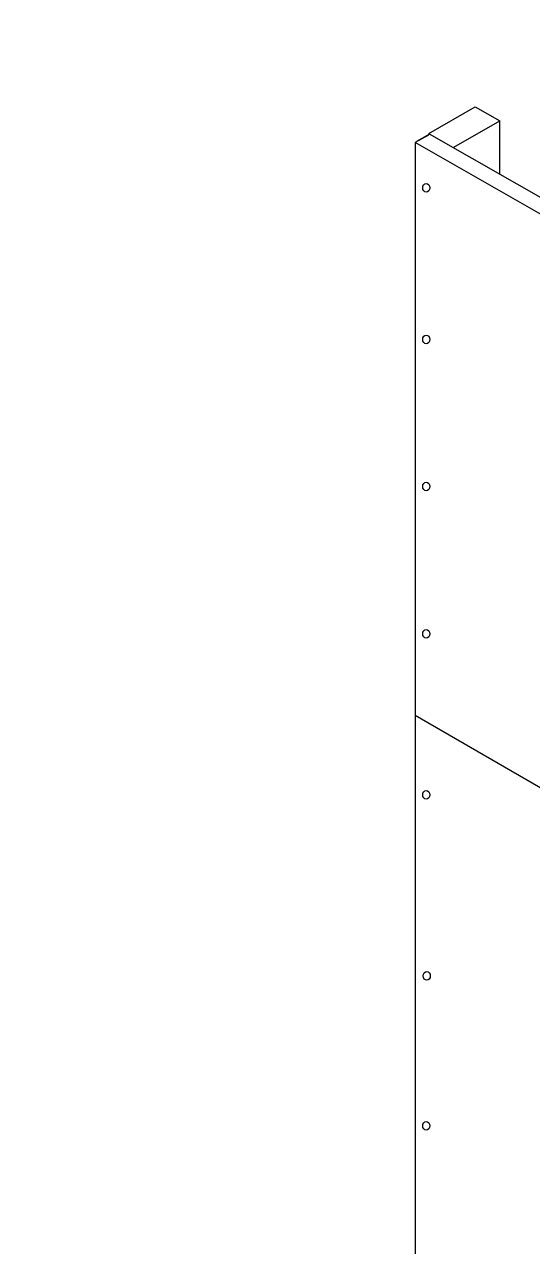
# Model space of a CAD drawing. Extents: x -1140 to 5605, y -816 to 2382.
# Drawn here: x 4100.6 to 4287.1, y 52.8 to 501.3 of the extents above; entities that cross this region are included whole.
import ezdxf

# ---------------------------------------------------------------- set-up
doc = ezdxf.new("R2010")
doc.units = 0
doc.header["$MEASUREMENT"] = 0
doc.layers.add('G-ANNO-TTLB', color=7, linetype='Continuous', lineweight=0)
doc.layers.add('wall scratch', color=7, linetype='Continuous', lineweight=0)

# ---------------------------------------------------------------- blocks, each defined once
blk = doc.blocks.new('Block_56')
at = {"layer": 'wall scratch', "color": 18, "lineweight": 25, "true_color": 0x000000}
for points in [[(4244.42, 458.28)], [(4244.42, 35.91)]]:
    blk.add_lwpolyline(points, dxfattribs=at)
blk = doc.blocks.new('Block_58')
at = {"layer": 'wall scratch', "color": 18, "lineweight": 25, "true_color": 0x000000}
for centre in [(4248.04, 441.33), (4248.04, 385.72), (4248.04, 331.71), (4248.04, 277.69), (4248.04, 218.59), (4248.25, 152.14), (4248.04, 97.18)]:
    blk.add_ellipse(centre, major_axis=(0, 1.59), ratio=0.812499, dxfattribs=at)

msp = doc.modelspace()

# ---------------------------------------------------------------- hatches: boundary and pattern name
at = {"layer": 'G-ANNO-TTLB', "true_color": 0xff00ff, "transparency": 33554687}
h = msp.add_hatch(color=6, dxfattribs=at)
edge = h.paths.add_edge_path()
edge.add_spline(control_points=[(5285.56, -733.23), (5285.56, -733.23), (2356.04, -733.23), (2356.04, -733.23), (2356.04, -733.23), (2356.04, 1723.77), (2356.04, 1723.77), (2356.04, 1723.77), (5285.56, 1723.77), (5285.56, 1723.77), (5285.56, 1723.77), (5285.56, -733.23), (5285.56, -733.23)], knot_values=[0, 0, 0, 0, 1, 1, 1, 2, 2, 2, 3, 3, 3, 4, 4, 4, 4], degree=3, periodic=0)
edge = h.paths.add_edge_path()
edge.add_spline(control_points=[(2365.04, 1714.77), (2365.04, 1714.77), (2365.04, -724.23), (2365.04, -724.23), (2365.04, -724.23), (5276.56, -724.23), (5276.56, -724.23), (5276.56, -724.23), (5276.56, 1714.77), (5276.56, 1714.77), (5276.56, 1714.77), (2365.04, 1714.77), (2365.04, 1714.77)], knot_values=[0, 0, 0, 0, 1, 1, 1, 2, 2, 2, 3, 3, 3, 4, 4, 4, 4], degree=3, periodic=0)
edge.add_line((2365.04, 1714.77), (2365.04, 1714.77))

# ---------------------------------------------------------------- linework, layer by layer
at = {"layer": 'G-ANNO-TTLB'}
for points in [[(5285.56, -733.23), (5285.56, -733.23), (2356.04, -733.23), (2356.04, -733.23), (2356.04, -733.23), (2356.04, 1723.77), (2356.04, 1723.77), (2356.04, 1723.77), (5285.56, 1723.77), (5285.56, 1723.77), (5285.56, 1723.77), (5285.56, -733.23), (5285.56, -733.23)], [(2365.04, 1714.77), (2365.04, 1714.77), (2365.04, -724.23), (2365.04, -724.23), (2365.04, -724.23), (5276.56, -724.23), (5276.56, -724.23), (5276.56, -724.23), (5276.56, 1714.77), (5276.56, 1714.77), (5276.56, 1714.77), (2365.04, 1714.77), (2365.04, 1714.77)]]:
    msp.add_open_spline(points, degree=3, knots=[0, 0, 0, 0, 1, 1, 1, 2, 2, 2, 3, 3, 3, 4, 4, 4, 4], dxfattribs=at)
at = {"layer": 'wall scratch', "color": 33, "lineweight": 25, "true_color": 0xcc9966}
for p, q in [((4248.98, 461.21), (4266.03, 471.08)), ((4266.03, 471.08), (4275.04, 465.92)), ((4258.23, 456.2), (4275.04, 465.92)), ((4275.04, 446.56), (4275.04, 465.92)), ((4249.23, 461.06), (4248.98, 461.21))]:
    msp.add_line(p, q, dxfattribs=at)
at = {"layer": 'wall scratch', "color": 2, "lineweight": 25, "true_color": 0xffff00}
for p, q in [((4248.83, 460.71), (4244.02, 457.92)), ((4244.02, 457.92), (4244.02, 35.56)), ((4512.89, 304.39), (4244.02, 457.92)), ((4249.23, 461.06), (4244.42, 458.28)), ((4518.1, 307.53), (4249.23, 461.06)), ((4244.02, 247.8), (4315.37, 206.49))]:
    msp.add_line(p, q, dxfattribs=at)

# ---------------------------------------------------------------- block references
at = {"layer": 'wall scratch'}
for name in ['Block_56', 'Block_58']:
    msp.add_blockref(name, (0, 0), dxfattribs=at)

doc.saveas('drawing.dxf')
